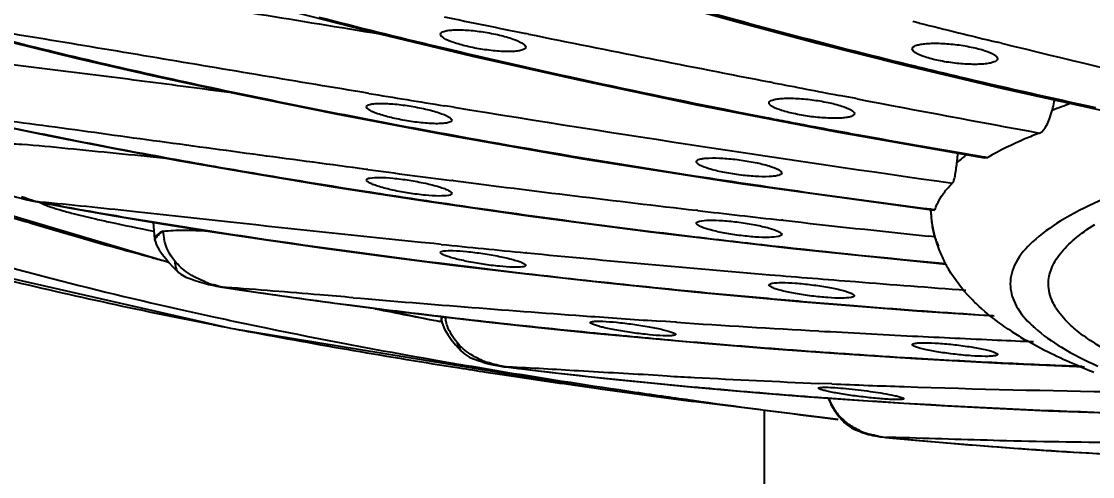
# Model space of a CAD drawing. Header units: millimetres. Extents: x 601 to 1195, y -13 to 407.
# Drawn here: x 751.83 to 757.47, y 296.83 to 299.23 of the extents above; entities that cross this region are included whole.
import ezdxf

# ---------------------------------------------------------------- set-up
doc = ezdxf.new("R2010")
doc.units = ezdxf.units.MM
doc.header["$LTSCALE"] = 0.1
doc.layers.add('DIM', color=3, linetype='Continuous')
doc.styles.get("Standard").update_dxf_attribs({"font": 'arial.ttf'})
doc.dimstyles.new('ISO-25', dxfattribs={"dimtxt": 2.5, "dimasz": 2.5, "dimexe": 1.25, "dimexo": 0.625, "dimtad": 1, "dimlfac": 1.666667, "dimtxsty": 'Standard', "dimcen": 2.5, "dimadec": 0, "dimazin": 0, "dimtfac": 1, "dimtmove": 0, "dimatfit": 3, "dimfxl": 0, "dimarcsym": 0})

# ---------------------------------------------------------------- blocks, each defined once
blk = doc.blocks.new('*D9')
at = {"layer": 'Defpoints', "color": 0}
for p in [(764.7668, 349.8803), (720.0657, 151.3703), (730.4127, 151.3703)]:
    blk.add_point(p, dxfattribs=at)
at = {"layer": 'DIM', "color": 0, "lineweight": -2}
for p, q in [((764.1418, 349.8803), (718.8157, 349.8803)), ((720.0657, 347.3803), (720.0657, 153.8703)), ((729.7877, 151.3703), (718.8157, 151.3703))]:
    blk.add_line(p, q, dxfattribs=at)
at = {"layer": 'DIM', "color": 0}
for points in [[(719.649, 347.3803), (720.4824, 347.3803), (720.0657, 349.8803)], [(719.649, 153.8703), (720.4824, 153.8703), (720.0657, 151.3703)]]:
    blk.add_solid(points, dxfattribs=at)
at = {"layer": 'DIM', "color": 0, "insert": (717.9383, 251.6624), "char_height": 2.5, "attachment_point": 5, "rotation": 90}
blk.add_mtext('330,85', dxfattribs=at)

msp = doc.modelspace()

# ---------------------------------------------------------------- linework, layer by layer
for p, q in [((756.5599, 299.2176), (756.5259, 299.226)), ((753.7139, 299.161), (754.204, 299.0436)), ((754.5, 299.1593), (754.486, 299.1621)), ((756.9797, 299.1146), (756.9736, 299.1161)), ((756.9933, 299.1113), (756.9797, 299.1146)), ((755.7901, 298.9033), (755.7692, 298.9073)), ((756.2184, 298.8208), (756.1372, 298.8364)), ((754.106, 298.7735), (754.0577, 298.7814)), ((755.385, 298.7869), (756.115, 298.6454)), ((756.2331, 298.818), (756.2184, 298.8208)), ((757.4335, 298.7849), (757.4891, 298.7729)), ((753.4837, 298.7386), (754.0761, 298.6266)), ((754.0761, 298.6266), (754.7761, 298.5045)), ((756.115, 298.6454), (756.9048, 298.5067)), ((754.7761, 298.5045), (755.6293, 298.37)), ((756.8528, 298.5213), (756.8906, 298.515)), ((756.8906, 298.515), (756.9059, 298.5124)), ((756.9048, 298.5067), (756.9216, 298.5097)), ((756.9059, 298.5124), (756.9217, 298.5098)), ((753.6516, 298.4455), (753.6443, 298.4464)), ((754.1031, 298.387), (754.0947, 298.3881)), ((753.4801, 298.353), (753.9623, 298.2785)), ((755.6293, 298.37), (756.6395, 298.2309)), ((751.4473, 298.3), (752.6027, 297.9577)), ((751.8291, 298.2927), (751.8554, 298.2861)), ((751.9242, 298.2741), (751.8896, 298.2788)), ((751.9242, 298.2742), (751.8916, 298.2784)), ((755.3922, 298.2297), (755.3842, 298.2306)), ((756.6193, 298.2378), (756.6356, 298.2357)), ((756.6209, 298.2334), (756.6209, 298.2304)), ((756.6212, 298.2236), (756.6209, 298.2299)), ((756.6356, 298.2357), (756.6431, 298.2348)), ((756.6395, 298.2309), (756.6431, 298.2347)), ((752.5202, 298.1678), (752.528, 298.0794)), ((755.8427, 298.1781), (755.8345, 298.179)), ((752.5299, 298.0699), (752.5385, 298.0463)), ((752.5385, 298.0463), (752.552, 298.0218)), ((754.0392, 298.0511), (753.9998, 298.055)), ((756.6431, 298.0906), (756.6069, 298.0945)), ((751.2131, 297.9992), (752.9288, 297.6101)), ((752.5124, 297.9817), (752.5052, 297.9836)), ((753.7465, 297.9873), (754.101, 297.9419)), ((754.4912, 298.0065), (754.4849, 298.0071)), ((752.6246, 297.9328), (752.6442, 297.912)), ((754.101, 297.9419), (754.4882, 297.8954)), ((752.6442, 297.912), (752.6544, 297.9024)), ((752.6544, 297.9024), (752.6546, 297.9022)), ((752.8743, 297.8276), (752.8836, 297.8261)), ((752.8848, 297.8259), (752.8836, 297.8261)), ((752.906, 297.8237), (752.8848, 297.8259)), ((752.8848, 297.8259), (752.9873, 297.8101)), ((755.3913, 297.799), (755.9294, 297.7496)), ((753.7442, 297.7066), (753.9761, 297.6558)), ((755.9294, 297.7496), (756.5481, 297.7005)), ((756.128, 297.7356), (756.2149, 297.7286)), ((753.9761, 297.6558), (754.0443, 297.6444)), ((754.0385, 297.6442), (754.0325, 297.6453)), ((754.0389, 297.6707), (754.04, 297.6581)), ((754.0414, 297.6486), (754.0445, 297.6362)), ((754.0497, 297.6694), (754.2929, 297.6416)), ((755.2754, 297.6409), (755.1969, 297.6462)), ((756.5481, 297.7005), (756.9549, 297.6738)), ((756.8755, 297.6807), (756.9493, 297.6759)), ((752.8175, 297.632), (752.8375, 297.6281)), ((754.0445, 297.6362), (754.0567, 297.605)), ((754.0567, 297.605), (754.0736, 297.5768)), ((754.2929, 297.6416), (754.5501, 297.6137)), ((755.2796, 297.6407), (755.2754, 297.6409)), ((757.1431, 297.6358), (757.1451, 297.6339)), ((754.1426, 297.491), (754.1536, 297.4805)), ((754.1536, 297.4805), (754.1637, 297.472)), ((756.1357, 297.4756), (756.541, 297.4496)), ((754.0003, 297.443), (754.0591, 297.4328)), ((756.541, 297.4496), (756.9909, 297.4253)), ((756.9909, 297.4253), (757.4322, 297.4065)), ((754.3696, 297.4067), (754.38, 297.4054)), ((754.3724, 297.3636), (754.3843, 297.3618)), ((754.3937, 297.4043), (754.38, 297.4054)), ((754.3937, 297.4043), (754.3814, 297.4052)), ((754.3814, 297.4052), (754.4363, 297.3984)), ((755.1438, 297.3209), (755.334, 297.3027)), ((755.2315, 297.3575), (755.1836, 297.3602)), ((756.0993, 297.3158), (756.0296, 297.3187)), ((755.1596, 297.2517), (755.2265, 297.2428)), ((755.9546, 297.2501), (756.1822, 297.2335)), ((755.2263, 297.2428), (756.1324, 297.1299)), ((755.2263, 297.2428), (755.3703, 297.224)), ((756.1822, 297.2335), (756.4226, 297.2174)), ((755.7417, 297.1786), (755.7417, 263.4503)), ((756.065, 297.1372), (756.1317, 297.1289)), ((757.2421, 297.1746), (757.5577, 297.1632)), ((756.1589, 297.1191), (756.1649, 297.1131)), ((756.1649, 297.1131), (756.1651, 297.1129)), ((756.3867, 297.0337), (756.3823, 297.0341)), ((756.3839, 297.034), (756.3826, 297.0341)), ((756.3826, 297.0341), (756.558, 297.0178)), ((756.3886, 297.0338), (756.3839, 297.034))]:
    msp.add_line(p, q)
for points in [[(751.8989, 299.677), (752.1948, 299.579), (752.5197, 299.4804), (752.8785, 299.3786), (753.2747, 299.2724), (753.7139, 299.161)], [(755.2299, 299.3264), (755.6065, 299.2218), (756.0216, 299.1118), (756.483, 298.9958)], [(751.44, 299.2058), (751.7649, 299.1189), (752.1218, 299.0313), (752.5214, 298.9395), (752.9714, 298.8424), (753.4837, 298.7386)], [(754.204, 299.0436), (754.7558, 298.9193), (755.385, 298.7869)], [(756.483, 298.9958), (757.0015, 298.873), (757.5196, 298.758)], [(751.389, 298.749), (751.6838, 298.6826), (751.9824, 298.6207), (752.3069, 298.5573), (752.6608, 298.492), (753.0495, 298.424), (753.4801, 298.353)], [(751.7722, 298.3095), (751.8008, 298.3), (751.8291, 298.2927)], [(751.8554, 298.2861), (751.8796, 298.2808), (751.8896, 298.2788)], [(751.8916, 298.2784), (752.0756, 298.244), (752.315, 298.2019), (752.5659, 298.1602)], [(753.9623, 298.2785), (754.5099, 298.1999), (755.1432, 298.1166)], [(752.5659, 298.1602), (752.8321, 298.118), (753.1157, 298.0753), (753.4194, 298.0318), (753.7465, 297.9873)], [(755.1432, 298.1166), (755.8936, 298.0286), (756.7022, 297.947)], [(752.528, 298.0794), (752.5284, 298.0767), (752.5296, 298.0711), (752.5299, 298.0699)], [(752.552, 298.0218), (752.5684, 297.9991), (752.5865, 297.9768), (752.6054, 297.9546), (752.6246, 297.9328)], [(752.6546, 297.9022), (752.6654, 297.8937), (752.6928, 297.8786), (752.719, 297.8689), (752.742, 297.8614), (752.7647, 297.8531), (752.7884, 297.8459)], [(754.4882, 297.8954), (754.9152, 297.8477), (755.3913, 297.799)], [(752.7884, 297.8459), (752.8114, 297.8404), (752.8331, 297.8355), (752.8542, 297.8312), (752.8743, 297.8276)], [(752.9873, 297.8101), (753.1849, 297.7811), (753.3877, 297.753)], [(753.3877, 297.753), (753.5985, 297.725), (753.8188, 297.6972), (754.0497, 297.6694)], [(754.04, 297.6581), (754.0404, 297.6546), (754.041, 297.6508), (754.0414, 297.6487)], [(752.9288, 297.6101), (754.8773, 297.2902), (755.1614, 297.2521)], [(754.5501, 297.6137), (754.8233, 297.5858), (755.115, 297.5579)], [(754.0736, 297.5768), (754.0925, 297.5502), (754.1147, 297.5222), (754.1426, 297.491)], [(755.115, 297.5579), (755.4282, 297.5302), (755.7668, 297.5026), (756.1357, 297.4756)], [(754.1637, 297.472), (754.1907, 297.4556), (754.215, 297.446), (754.2345, 297.4396), (754.2519, 297.4333), (754.2748, 297.4258), (754.2957, 297.4206)], [(754.2957, 297.4206), (754.3141, 297.4166), (754.3325, 297.4128), (754.3515, 297.4094), (754.3696, 297.4067)], [(754.4363, 297.3984), (754.6079, 297.3781), (754.7818, 297.3585), (754.96, 297.3395), (755.1438, 297.3209)], [(755.334, 297.3027), (755.5317, 297.2848), (755.7382, 297.2673), (755.9546, 297.2501)], [(756.0804, 297.2409), (756.0826, 297.235), (756.0854, 297.2281), (756.0884, 297.2213), (756.0915, 297.2147), (756.0948, 297.2082)], [(756.0948, 297.2082), (756.0982, 297.2017), (756.1018, 297.1952)], [(756.1018, 297.1952), (756.1057, 297.1885), (756.11, 297.1815), (756.1147, 297.1741), (756.1198, 297.1666), (756.1253, 297.1588), (756.1312, 297.151), (756.1375, 297.143), (756.1442, 297.135), (756.1513, 297.127), (756.1589, 297.1191)], [(756.4226, 297.2174), (756.6776, 297.2021), (756.9499, 297.1877), (757.2421, 297.1746)], [(756.1651, 297.1129), (756.1801, 297.0996), (756.2035, 297.0836)], [(756.2035, 297.0836), (756.2244, 297.0736), (756.2398, 297.0679), (756.2482, 297.0648)], [(756.2482, 297.0648), (756.2592, 297.0605), (756.2761, 297.0544)], [(756.2761, 297.0544), (756.2919, 297.0499), (756.3045, 297.0469), (756.3152, 297.0446), (756.3268, 297.0422), (756.3392, 297.0399), (756.3518, 297.0378), (756.3638, 297.0362), (756.3752, 297.0349), (756.3826, 297.0341)], [(756.558, 297.0178), (756.7082, 297.0047), (756.8602, 296.9924), (757.0154, 296.9806), (757.1745, 296.9693), (757.3383, 296.9586), (757.5078, 296.9486)]]:
    msp.add_lwpolyline(points)
for centre, radius, start, end in [((764.6737, 332.4241), 34.4086, 254.08319, 256.26292), ((762.0543, 332.8869), 34.7349, 255.56255, 256.62524), ((796.1974, 504.6934), 209.7211, 258.40764, 258.527942), ((795.9546, 458.8111), 164.3837, 256.134044, 256.282528), ((785.5109, 452.0447), 155.9988, 258.533817, 259.00906), ((763.7169, 339.8523), 41.896, 256.61666, 259.04191), ((792.4566, 444.4127), 149.5666, 256.284133, 256.677808), ((765.2017, 334.5916), 36.6395, 256.26577, 256.69905), ((784.207, 445.347), 149.1753, 259.018428, 259.154185), ((765.4886, 335.8075), 37.8888, 256.69984, 257.72537), ((779.042, 452.6121), 155.8465, 260.625549, 260.774879), ((782.6969, 437.4048), 141.0909, 259.189268, 259.586381), ((758.7057, 295.0527), 3.9761, 109.8004, 111.3036), ((775.6396, 431.5338), 134.4953, 260.786906, 261.919986), ((764.0665, 341.5722), 43.651, 259.02058, 259.17396), ((762.5467, 345.0503), 47.1856, 259.11055, 261.25545), ((764.1239, 341.874), 43.9582, 259.17428, 259.61316), ((764.2254, 342.4289), 44.5222, 259.61344, 260.46833), ((757.2795, 297.8915), 0.7868, 128.5459, 131.4425), ((757.3524, 297.8006), 0.9033, 126.8726, 128.5713), ((769.8913, 422.1219), 124.7381, 262.519421, 262.724648), ((769.2544, 417.1677), 119.7431, 262.730797, 263.348343), ((762.7545, 346.3478), 48.4996, 261.24586, 262.7327), ((761.1245, 346.2635), 48.5133, 261.12056, 261.63771), ((752.0186, 298.766), 0.5006, 247.3021, 248.839), ((752.0238, 298.7801), 0.5157, 248.8641, 255.2638), ((752.0282, 298.7962), 0.5323, 255.2486, 258.7315), ((761.3157, 347.5463), 49.8103, 261.63472, 263.15216), ((755.3129, 309.2918), 11.6484, 251.50839, 252.71455), ((752.3077, 299.2078), 1.0138, 252.0935, 252.5064), ((769.1714, 416.4583), 119.0289, 263.352324, 263.566615), ((756.8426, 298.2354), 0.2217, 181.2989, 183.0422), ((757.2768, 298.2585), 0.6565, 183.0415, 183.6639), ((756.8447, 298.2355), 0.2238, 183.0477, 186.8876), ((757.2705, 298.258), 0.6503, 183.6619, 185.7256), ((769.067, 415.5273), 118.092, 263.570331, 263.943344), ((756.8496, 298.2361), 0.2287, 186.8904, 190.2713), ((757.2573, 298.2565), 0.6369, 185.7108, 195.6514), ((752.8323, 298.1333), 0.2604, 182.8619, 192.3808), ((764.3723, 400.4627), 102.9316, 264.238452, 264.487751), ((761.2982, 347.4025), 49.6654, 263.15246, 263.62409), ((761.2737, 347.182), 49.4436, 263.62383, 264.69372), ((757.2793, 298.2633), 0.6599, 195.6993, 203.0391), ((764.0559, 397.2183), 99.6718, 264.493308, 265.232643), ((757.3131, 298.2776), 0.6967, 203.0331, 206.5249), ((756.9575, 315.0475), 17.6352, 255.40055, 255.68278), ((759.995, 345.4285), 47.8487, 262.83711, 263.38323), ((757.3399, 298.2908), 0.7265, 206.5159, 208.3628), ((757.3549, 298.2989), 0.7436, 208.3585, 209.031), ((757.3615, 298.3025), 0.7511, 209.0308, 209.9928), ((757.365, 298.3045), 0.7551, 209.9925, 210.5643), ((760.1085, 346.3748), 48.8018, 263.37877, 264.89131), ((764.1135, 397.9109), 100.3668, 265.232733, 265.491208), ((752.9844, 298.3471), 0.529, 248.9425, 253.8099), ((752.9902, 298.3663), 0.549, 253.7854, 254.7234), ((752.9942, 298.3818), 0.565, 254.7383, 258.8849), ((752.9975, 298.3979), 0.5815, 258.8734, 260.9423), ((764.146, 398.256), 100.7134, 265.488203, 265.820995), ((762.1657, 399.1485), 101.7416, 265.156494, 265.863713), ((759.9962, 345.1722), 47.594, 264.89715, 265.33818), ((758.8011, 338.1184), 40.7257, 262.61993, 264.39379), ((759.2718, 325.3901), 28.2352, 258.60083, 259.30619), ((759.932, 344.3716), 46.7909, 265.44355, 266.25453), ((757.5684, 297.8952), 0.3385, 211.8464, 213.6656), ((754.151, 297.6333), 0.1124, 160.9666, 163.9001), ((754.3126, 297.7086), 0.2563, 189.1402, 190.5286), ((754.3111, 297.7083), 0.2547, 190.5275, 192.6915), ((760.3292, 374.0385), 76.5645, 265.87906, 266.156433), ((758.805, 328.0886), 31.0396, 258.91558, 259.25862), ((759.5717, 332.1892), 35.2112, 259.2765, 261.11812), ((760.437, 375.7193), 78.2488, 266.220878, 266.771711), ((760.5421, 377.5826), 80.1151, 266.771753, 267.125975), ((757.9718, 299.0142), 1.6957, 236.7148, 239.5592), ((757.5719, 298.065), 0.6067, 225.2855, 227.2779), ((757.6065, 298.1023), 0.6575, 227.2657, 228.309), ((759.1145, 341.0776), 43.7014, 264.36383, 264.95876), ((759.1553, 341.496), 44.1218, 264.95375, 266.5783), ((760.5959, 378.6621), 81.1959, 267.12621, 267.442348), ((760.6207, 379.2127), 81.7471, 267.442248, 267.575924), ((758.0627, 299.1664), 1.873, 239.5212, 239.9778), ((760.0669, 332.076), 35.1603, 260.16162, 260.2963), ((760.2897, 333.3844), 36.4875, 260.29782, 260.68008), ((754.4284, 297.8569), 0.4513, 247.5124, 249.0046), ((754.4399, 297.8871), 0.4837, 249.0138, 251.1433), ((759.0121, 339.2641), 41.8854, 266.59163, 267.20696), ((758.9552, 338.1189), 40.7387, 267.20833, 267.8387), ((760.5106, 337.9481), 41.0461, 261.06446, 261.26169), ((760.6567, 338.8974), 42.0065, 261.26145, 261.3961), ((754.4649, 297.9762), 0.5763, 259.5479, 261.7012), ((760.8167, 336.6131), 39.759, 260.68417, 261.67583), ((754.4659, 297.9826), 0.5829, 261.6988, 262.8859), ((758.0435, 327.1004), 29.9196, 262.99309, 264.61599), ((760.917, 340.6268), 43.7554, 261.41357, 261.90714), ((761.3658, 343.7667), 46.9272, 261.90437, 262.40036), ((759.1098, 368.2967), 71.0451, 266.870686, 266.986167), ((758.666, 333.2138), 36.0645, 264.54272, 264.77118), ((758.6237, 358.7598), 61.4958, 266.971232, 267.582293), ((758.2917, 350.9546), 53.6836, 267.65944, 268.06688), ((761.3894, 340.4429), 43.6313, 261.65977, 261.87465), ((761.557, 341.616), 44.8163, 261.8745, 262.05704), ((758.7605, 334.2453), 37.1002, 264.77096, 264.92795), ((758.79, 334.567), 37.4233, 264.92654, 265.76466), ((758.4045, 354.6681), 57.3988, 268.079435, 269.223042), ((761.9299, 344.3103), 47.5363, 262.06063, 262.91294), ((758.738, 333.8928), 36.7472, 265.76792, 265.88166), ((756.3442, 297.3313), 0.2756, 199.2602, 204.9806), ((756.3425, 297.33), 0.2735, 204.8829, 212.4621), ((758.7241, 333.698), 36.5519, 265.88146, 266.4797), ((758.6801, 332.9437), 35.7962, 266.4758, 268.31287), ((756.3573, 297.3421), 0.2925, 220.5754, 230.1128), ((756.4107, 297.4343), 0.3996, 245.2609, 253.3705), ((756.4369, 297.5455), 0.514, 259.6744, 264.604), ((759.0905, 325.348), 28.4429, 264.54897, 267.10197)]:
    msp.add_arc(centre, radius, start, end)
for points, knots in [([(758.1659, 302.5543), (757.2184, 302.4771), (755.4632, 302.2981), (753.372, 301.9726), (751.9295, 301.6684), (751.0282, 301.4382), (750.255, 301.1963), (749.6088, 300.9439), (749.0896, 300.685), (748.6982, 300.4203), (748.4329, 300.1472), (748.2983, 299.8528), (748.3188, 299.5454), (748.4902, 299.2572), (748.7888, 298.9874), (749.041, 298.8313), (749.1857, 298.7522)], [0, 0, 0, 0, 0.238482, 0.442448, 0.530574, 0.608228, 0.675737, 0.73368, 0.782097, 0.821032, 0.851695, 0.876621, 0.899802, 0.925897, 0.958633, 1, 1, 1, 1]), ([(751.1889, 299.5415), (751.2902, 299.5391), (751.4964, 299.5179), (751.8062, 299.47), (752.1219, 299.4209), (752.4394, 299.37), (752.7577, 299.3174), (753.183, 299.2477), (753.5021, 299.1953), (753.7149, 299.1607)], [0, 0, 0, 0, 0.118996, 0.242801, 0.368104, 0.494061, 0.620353, 0.746827, 1, 1, 1, 1]), ([(751.4384, 299.2123), (751.6132, 299.1618), (751.9715, 299.0707), (752.5162, 298.944), (753.0719, 298.8249), (753.4452, 298.7504), (753.6326, 298.7143)], [0, 0, 0, 0, 0.242528, 0.492617, 0.745508, 1, 1, 1, 1]), ([(753.6568, 298.847), (753.2847, 298.9084), (752.7278, 299.0023), (751.9887, 299.1262), (751.6212, 299.1862), (751.4385, 299.2122)], [0, 0, 0, 0, 0.503219, 0.753706, 1, 1, 1, 1]), ([(754.0351, 299.1587), (754.0351, 299.1663), (754.053, 299.1752), (754.0752, 299.1792), (754.1038, 299.1819), (754.1375, 299.1821), (754.1907, 299.1797), (754.2611, 299.1716), (754.3429, 299.1561), (754.4123, 299.1369), (754.458, 299.1184), (754.4799, 299.1027), (754.4851, 299.0942), (754.4851, 299.0906)], [0, 0, 0, 0, 0.048291, 0.093594, 0.153093, 0.22507, 0.306931, 0.488245, 0.671179, 0.829932, 0.942647, 0.977699, 1, 1, 1, 1]), ([(754.4851, 299.0906), (754.4851, 299.083), (754.4672, 299.0741), (754.445, 299.0701), (754.4164, 299.0673), (754.3827, 299.0671), (754.3294, 299.0694), (754.259, 299.0776), (754.1773, 299.093), (754.1079, 299.1123), (754.0621, 299.1309), (754.0403, 299.1466), (754.0351, 299.1551), (754.0351, 299.1587)], [0, 0, 0, 0, 0.04832, 0.093626, 0.153121, 0.225088, 0.306935, 0.488222, 0.671125, 0.829866, 0.942609, 0.977685, 1, 1, 1, 1]), ([(771.997, 298.2692), (771.9143, 298.3075), (771.7294, 298.381), (771.2898, 298.5203), (770.6168, 298.6741), (769.6784, 298.8267), (768.5901, 298.9511), (767.3847, 299.0435), (766.099, 299.1005), (764.7718, 299.1203), (763.4438, 299.1022), (762.1553, 299.0468), (760.9456, 298.9561), (759.8513, 298.8328), (759.0285, 298.7015), (758.4541, 298.5796), (758.0917, 298.4871), (757.7797, 298.39), (757.5204, 298.2891), (757.3149, 298.1852), (757.164, 298.0783), (757.0661, 297.9668), (757.0403, 297.8811), (757.0403, 297.8428)], [0, 0, 0, 0, 0.017857, 0.038909, 0.090239, 0.152839, 0.225005, 0.304669, 0.389497, 0.476981, 0.564523, 0.649525, 0.729473, 0.802023, 0.865094, 0.892523, 0.916974, 0.938312, 0.95646, 0.971408, 0.98329, 0.992502, 1, 1, 1, 1]), ([(752.9382, 298.8495), (752.7839, 298.8697), (752.553, 298.9001), (752.2461, 298.9393), (752.0184, 298.9687), (751.8298, 298.9907), (751.6804, 299.0076), (751.5701, 299.0209), (751.4616, 299.0357), (751.3549, 299.0488), (751.252, 299.0533), (751.1839, 299.0525), (751.1521, 299.0596)], [0, 0, 0, 0, 0.259581, 0.388352, 0.516094, 0.642466, 0.704943, 0.766786, 0.827836, 0.887637, 0.94575, 1, 1, 1, 1]), ([(756.5235, 299.0814), (756.5235, 299.0895), (756.5408, 299.0997), (756.5634, 299.1052), (756.5919, 299.1093), (756.6257, 299.1112), (756.6789, 299.1111), (756.7495, 299.1057), (756.8314, 299.0929), (756.9009, 299.0755), (756.9467, 299.0578), (756.9685, 299.042), (756.9735, 299.0333), (756.9735, 299.0296)], [0, 0, 0, 0, 0.050623, 0.096391, 0.156062, 0.228033, 0.309778, 0.490621, 0.672696, 0.830243, 0.941917, 0.976952, 1, 1, 1, 1]), ([(756.9735, 299.0296), (756.9735, 299.0215), (756.9562, 299.0113), (756.9336, 299.0058), (756.9051, 299.0016), (756.8714, 298.9998), (756.8181, 298.9998), (756.7476, 299.0052), (756.6656, 299.018), (756.5962, 299.0355), (756.5504, 299.0532), (756.5285, 299.069), (756.5235, 299.0778), (756.5235, 299.0814)], [0, 0, 0, 0, 0.050642, 0.096415, 0.156086, 0.228051, 0.309788, 0.49061, 0.672655, 0.830184, 0.941877, 0.976934, 1, 1, 1, 1]), ([(753.6451, 298.776), (753.6451, 298.7832), (753.6639, 298.79), (753.6851, 298.7929), (753.7138, 298.7945), (753.7473, 298.7939), (753.8005, 298.7905), (753.8708, 298.7816), (753.9525, 298.7661), (754.0219, 298.7477), (754.0677, 298.7304), (754.0896, 298.7164), (754.0951, 298.7087), (754.0951, 298.7055)], [0, 0, 0, 0, 0.045548, 0.09071, 0.150437, 0.222868, 0.305338, 0.488198, 0.672844, 0.832898, 0.945571, 0.979649, 1, 1, 1, 1]), ([(754.0951, 298.7055), (754.0951, 298.6983), (754.0764, 298.6915), (754.0552, 298.6886), (754.0264, 298.6869), (753.9929, 298.6875), (753.9398, 298.6909), (753.8695, 298.6997), (753.7878, 298.7152), (753.7184, 298.7337), (753.6726, 298.751), (753.6507, 298.7651), (753.6451, 298.7728), (753.6451, 298.776)], [0, 0, 0, 0, 0.045575, 0.090738, 0.15046, 0.22288, 0.305335, 0.488166, 0.672782, 0.832828, 0.945532, 0.979634, 1, 1, 1, 1]), ([(755.768, 298.797), (755.768, 298.8046), (755.786, 298.8133), (755.8079, 298.8176), (755.8365, 298.8208), (755.8701, 298.8217), (755.9234, 298.8205), (755.9938, 298.8141), (756.0756, 298.8008), (756.1451, 298.7836), (756.1908, 298.7666), (756.2128, 298.752), (756.218, 298.7438), (756.218, 298.7404)], [0, 0, 0, 0, 0.048225, 0.093762, 0.153541, 0.225834, 0.308043, 0.490098, 0.673542, 0.832185, 0.94402, 0.978399, 1, 1, 1, 1]), ([(756.218, 298.7404), (756.218, 298.7327), (756.2001, 298.724), (756.1781, 298.7197), (756.1495, 298.7164), (756.1159, 298.7155), (756.0627, 298.7167), (755.9922, 298.7231), (755.9104, 298.7364), (755.841, 298.7536), (755.7952, 298.7706), (755.7733, 298.7853), (755.768, 298.7935), (755.768, 298.797)], [0, 0, 0, 0, 0.048248, 0.093789, 0.153565, 0.22585, 0.308048, 0.490077, 0.673489, 0.832119, 0.943979, 0.978382, 1, 1, 1, 1]), ([(757.2612, 298.757), (757.2625, 298.7614), (757.2677, 298.7796), (757.2719, 298.798), (757.2746, 298.8122)], [0, 0, 0, 0, 0.240039, 1, 1, 1, 1]), ([(753.6443, 298.4464), (753.2696, 298.4956), (752.7114, 298.5714), (751.9764, 298.672), (751.6158, 298.7205), (751.4384, 298.7408)], [0, 0, 0, 0, 0.509489, 0.759353, 1, 1, 1, 1]), ([(751.4385, 298.7409), (751.6186, 298.6987), (751.9823, 298.6223), (752.7143, 298.4823), (753.267, 298.3893), (753.6362, 298.3316)], [0, 0, 0, 0, 0.24818, 0.498635, 1, 1, 1, 1]), ([(757.1942, 298.6379), (757.2112, 298.6446), (757.2313, 298.6729), (757.2482, 298.7153), (757.2568, 298.7424), (757.2612, 298.757)], [0, 0, 0, 0, 0.393691, 0.670362, 1, 1, 1, 1]), ([(757.1942, 298.6379), (757.1686, 298.6278), (757.0757, 298.5896), (756.9848, 298.5461), (756.9216, 298.5097)], [0, 0, 0, 0, 0.273767, 1, 1, 1, 1]), ([(751.6089, 298.582), (751.6434, 298.5839), (751.7161, 298.584), (751.8702, 298.5776), (752.0741, 298.5565), (752.3271, 298.532), (752.4989, 298.5147), (752.5859, 298.5058)], [0, 0, 0, 0, 0.105669, 0.222367, 0.47169, 0.732474, 1, 1, 1, 1]), ([(755.3849, 298.4868), (755.3849, 298.494), (755.4035, 298.501), (755.4248, 298.5044), (755.4666, 298.5077), (755.5285, 298.5057), (755.6104, 298.4978), (755.6922, 298.4843), (755.7616, 298.4678), (755.8074, 298.4517), (755.8293, 298.4385), (755.8349, 298.4309), (755.8349, 298.4278)], [0, 0, 0, 0, 0.045924, 0.091318, 0.151269, 0.306603, 0.489956, 0.674828, 0.83456, 0.946404, 0.980007, 1, 1, 1, 1]), ([(756.7588, 298.4813), (756.7593, 298.4852), (756.7613, 298.5017), (756.763, 298.5182), (756.764, 298.5307)], [0, 0, 0, 0, 0.237471, 1, 1, 1, 1]), ([(750.198, 298.4761), (750.3684, 298.3981), (750.7432, 298.2469), (751.6185, 297.9562), (752.3327, 297.7794), (752.8392, 297.6694)], [0, 0, 0, 0, 0.203367, 0.437755, 1, 1, 1, 1]), ([(755.8349, 298.4278), (755.8349, 298.4206), (755.8163, 298.4136), (755.795, 298.4101), (755.7532, 298.4068), (755.6913, 298.4087), (755.6093, 298.4167), (755.5276, 298.4301), (755.4582, 298.4467), (755.4123, 298.4628), (755.3905, 298.4761), (755.3849, 298.4837), (755.3849, 298.4868)], [0, 0, 0, 0, 0.045949, 0.091346, 0.151293, 0.306604, 0.489928, 0.674771, 0.834494, 0.946366, 0.979992, 1, 1, 1, 1]), ([(756.7355, 298.3737), (756.7393, 298.3774), (756.7448, 298.3899), (756.7526, 298.4259), (756.7556, 298.4577), (756.7588, 298.4813)], [0, 0, 0, 0, 0.141195, 0.356252, 1, 1, 1, 1]), ([(753.6451, 298.3904), (753.6451, 298.3929), (753.6513, 298.3987), (753.6738, 298.4034), (753.7196, 298.4052), (753.7888, 298.4004), (753.8704, 298.39), (753.9519, 298.3749), (754.0143, 298.3594), (754.0548, 298.3461), (754.0759, 298.3371), (754.0891, 298.3296), (754.0951, 298.3228), (754.0951, 298.3199)], [0, 0, 0, 0, 0.015849, 0.044969, 0.149788, 0.305453, 0.489509, 0.675461, 0.836371, 0.899788, 0.948697, 0.98169, 1, 1, 1, 1]), ([(754.0951, 298.3199), (754.0951, 298.3174), (754.089, 298.3117), (754.0665, 298.3069), (754.0206, 298.305), (753.9515, 298.3098), (753.8699, 298.3202), (753.7884, 298.3353), (753.726, 298.3508), (753.6855, 298.3642), (753.6644, 298.3732), (753.6512, 298.3807), (753.6451, 298.3876), (753.6451, 298.3904)], [0, 0, 0, 0, 0.015851, 0.044977, 0.149794, 0.30544, 0.489465, 0.675386, 0.836296, 0.899733, 0.948669, 0.981681, 1, 1, 1, 1]), ([(756.6638, 298.2811), (756.6728, 298.2975), (756.6941, 298.3307), (756.721, 298.3593), (756.7355, 298.3737)], [0, 0, 0, 0, 0.47832, 1, 1, 1, 1]), ([(751.9242, 298.2741), (752.1008, 298.2403), (752.4536, 298.1792), (753.1547, 298.069), (753.6797, 297.997), (754.0287, 297.9532)], [0, 0, 0, 0, 0.253455, 0.504397, 1, 1, 1, 1]), ([(753.9998, 298.055), (753.6425, 298.0912), (753.113, 298.1475), (752.4215, 298.2235), (752.0867, 298.2592), (751.9242, 298.2741)], [0, 0, 0, 0, 0.516109, 0.76539, 1, 1, 1, 1]), ([(751.9324, 298.2679), (751.9345, 298.2668), (751.9443, 298.262), (751.9544, 298.2579), (751.9625, 298.2548)], [0, 0, 0, 0, 0.210957, 1, 1, 1, 1]), ([(756.6431, 298.2347), (756.6444, 298.2387), (756.6502, 298.2546), (756.6577, 298.2698), (756.6638, 298.2811)], [0, 0, 0, 0, 0.243774, 1, 1, 1, 1]), ([(751.9625, 298.2548), (751.965, 298.2538), (751.9761, 298.2497), (751.9873, 298.2459), (751.996, 298.2431)], [0, 0, 0, 0, 0.226729, 1, 1, 1, 1]), ([(752.0029, 298.2409), (752.0069, 298.2397), (752.0242, 298.2343), (752.0416, 298.2293), (752.055, 298.2256)], [0, 0, 0, 0, 0.230652, 1, 1, 1, 1]), ([(752.055, 298.2256), (752.0665, 298.2224), (752.1176, 298.2088), (752.1691, 298.1964), (752.209, 298.1872)], [0, 0, 0, 0, 0.226576, 1, 1, 1, 1]), ([(752.5052, 297.9836), (752.448, 297.9985), (752.2292, 298.0568), (752.0116, 298.1197), (751.8518, 298.1695)], [0, 0, 0, 0, 0.261103, 1, 1, 1, 1]), ([(752.209, 298.1872), (752.2336, 298.1815), (752.3383, 298.1579), (752.4435, 298.1364), (752.5241, 298.1209)], [0, 0, 0, 0, 0.235622, 1, 1, 1, 1]), ([(755.3848, 298.1628), (755.3848, 298.1653), (755.3908, 298.1712), (755.4133, 298.1768), (755.4591, 298.1799), (755.5283, 298.1769), (755.61, 298.1686), (755.6918, 298.1555), (755.7611, 298.14), (755.8071, 298.1252), (755.8289, 298.1134), (755.8348, 298.1066), (755.8348, 298.1037)], [0, 0, 0, 0, 0.016217, 0.045643, 0.150848, 0.306848, 0.491188, 0.677116, 0.837532, 0.949008, 0.981715, 1, 1, 1, 1]), ([(755.8348, 298.1037), (755.8348, 298.1012), (755.8288, 298.0953), (755.8063, 298.0897), (755.7605, 298.0866), (755.6913, 298.0894), (755.6096, 298.0978), (755.5278, 298.1109), (755.4585, 298.1264), (755.4125, 298.1413), (755.3908, 298.1531), (755.3848, 298.1599), (755.3848, 298.1628)], [0, 0, 0, 0, 0.016221, 0.045654, 0.150861, 0.306842, 0.491151, 0.67705, 0.837463, 0.948982, 0.981707, 1, 1, 1, 1]), ([(756.6378, 298.1104), (756.6365, 298.1157), (756.6303, 298.1437), (756.6262, 298.1722), (756.6245, 298.1953)], [0, 0, 0, 0, 0.19086, 1, 1, 1, 1]), ([(757.2417, 297.8428), (757.2417, 297.8697), (757.2538, 297.9274), (757.3038, 298.0082), (757.3831, 298.0864), (757.449, 298.1329), (757.4861, 298.1563)], [0, 0, 0, 0, 0.19521, 0.416308, 0.681193, 1, 1, 1, 1]), ([(752.572, 298.1222), (752.5611, 298.1164), (752.5464, 298.1065), (752.5317, 298.0916), (752.5277, 298.0831), (752.528, 298.0794)], [0, 0, 0, 0, 0.588737, 0.823235, 1, 1, 1, 1]), ([(752.5299, 298.0699), (752.5285, 298.075), (752.5346, 298.088), (752.5431, 298.0965), (752.5485, 298.1014)], [0, 0, 0, 0, 0.420262, 1, 1, 1, 1]), ([(752.5485, 298.1014), (752.5502, 298.103), (752.5581, 298.1099), (752.5655, 298.1175), (752.572, 298.1222)], [0, 0, 0, 0, 0.229426, 1, 1, 1, 1]), ([(752.5722, 298.1204), (752.6081, 298.1249), (752.687, 298.1269), (752.7656, 298.1245), (752.808, 298.122)], [0, 0, 0, 0, 0.460347, 1, 1, 1, 1]), ([(756.6431, 298.0906), (756.6427, 298.0918), (756.6408, 298.0983), (756.6391, 298.1049), (756.6378, 298.1104)], [0, 0, 0, 0, 0.175041, 1, 1, 1, 1]), ([(756.6638, 298.0425), (756.6617, 298.0465), (756.6537, 298.062), (756.6471, 298.0783), (756.6431, 298.0906)], [0, 0, 0, 0, 0.256468, 1, 1, 1, 1]), ([(754.0351, 298.0087), (754.0351, 298.0109), (754.0418, 298.0156), (754.0635, 298.0186), (754.1096, 298.0194), (754.1782, 298.0138), (754.2599, 298.0035), (754.3414, 297.9893), (754.404, 297.9752), (754.4445, 297.9633), (754.4658, 297.9553), (754.4786, 297.9491), (754.4851, 297.9432), (754.4851, 297.9407)], [0, 0, 0, 0, 0.014056, 0.042703, 0.147923, 0.304713, 0.490342, 0.677919, 0.83982, 0.90325, 0.951728, 0.983687, 1, 1, 1, 1]), ([(754.4851, 297.9407), (754.4851, 297.9385), (754.4784, 297.9339), (754.4567, 297.9308), (754.4106, 297.9299), (754.3419, 297.9355), (754.2603, 297.9458), (754.1787, 297.96), (754.1162, 297.9742), (754.0757, 297.9861), (754.0544, 297.9941), (754.0416, 298.0003), (754.0351, 298.0062), (754.0351, 298.0087)], [0, 0, 0, 0, 0.01407, 0.042727, 0.147947, 0.304719, 0.490316, 0.677857, 0.839751, 0.903196, 0.951699, 0.983677, 1, 1, 1, 1]), ([(751.3454, 297.9656), (751.4592, 297.9358), (751.9471, 297.8128), (752.4392, 297.7064), (752.8175, 297.632)], [0, 0, 0, 0, 0.233784, 1, 1, 1, 1]), ([(752.6342, 297.9634), (752.635, 297.9513), (752.6378, 297.9299), (752.6472, 297.9088), (752.6544, 297.9024)], [0, 0, 0, 0, 0.556434, 1, 1, 1, 1]), ([(756.8768, 297.7237), (756.8614, 297.738), (756.8005, 297.7974), (756.7474, 297.8653), (756.7148, 297.9206)], [0, 0, 0, 0, 0.246154, 1, 1, 1, 1]), ([(753.5752, 297.7702), (753.5164, 297.7751), (753.293, 297.7937), (753.0695, 297.8125), (752.9047, 297.824)], [0, 0, 0, 0, 0.263164, 1, 1, 1, 1]), ([(752.906, 297.8236), (752.9622, 297.8149), (753.1832, 297.7818), (753.4046, 297.7515), (753.5698, 297.73)], [0, 0, 0, 0, 0.254408, 1, 1, 1, 1]), ([(755.7679, 297.8371), (755.7679, 297.8394), (755.7745, 297.8444), (755.7963, 297.8485), (755.8423, 297.8508), (755.9111, 297.8473), (755.9929, 297.8391), (756.0745, 297.8269), (756.1371, 297.8141), (756.1775, 297.8029), (756.1987, 297.7952), (756.2116, 297.7891), (756.2179, 297.7831), (756.2179, 297.7805)], [0, 0, 0, 0, 0.014708, 0.043695, 0.149199, 0.306151, 0.491815, 0.679083, 0.840299, 0.903351, 0.95153, 0.983379, 1, 1, 1, 1]), ([(756.2179, 297.7805), (756.2179, 297.7782), (756.2114, 297.7732), (756.1896, 297.769), (756.1436, 297.7667), (756.0747, 297.7701), (755.993, 297.7783), (755.9114, 297.7906), (755.8488, 297.8035), (755.8084, 297.8147), (755.7872, 297.8223), (755.7743, 297.8285), (755.7679, 297.8345), (755.7679, 297.8371)], [0, 0, 0, 0, 0.014724, 0.043723, 0.149231, 0.306167, 0.491799, 0.679031, 0.840237, 0.903304, 0.951505, 0.983372, 1, 1, 1, 1]), ([(757.0403, 297.8428), (757.0403, 297.8072), (757.0622, 297.7282), (757.1128, 297.6662), (757.1431, 297.6358)], [0, 0, 0, 0, 0.453715, 1, 1, 1, 1]), ([(757.2809, 297.7166), (757.2746, 297.7267), (757.2532, 297.7656), (757.2417, 297.8104), (757.2417, 297.8428)], [0, 0, 0, 0, 0.269309, 1, 1, 1, 1]), ([(757.0412, 297.5967), (757.0263, 297.6065), (756.9689, 297.6456), (756.9144, 297.689), (756.8764, 297.724)], [0, 0, 0, 0, 0.256792, 1, 1, 1, 1]), ([(757.3925, 297.5958), (757.3815, 297.6048), (757.3425, 297.6382), (757.3073, 297.6766), (757.2867, 297.7076)], [0, 0, 0, 0, 0.27602, 1, 1, 1, 1]), ([(752.8392, 297.6694), (752.9313, 297.6494), (753.3171, 297.5679), (753.7046, 297.4948), (754.0003, 297.443)], [0, 0, 0, 0, 0.238845, 1, 1, 1, 1]), ([(754.041, 297.6534), (754.0411, 297.6561), (754.0418, 297.6599), (754.0427, 297.6635), (754.043, 297.6645)], [0, 0, 0, 0, 0.723874, 1, 1, 1, 1]), ([(754.1226, 297.5343), (754.1012, 297.5596), (754.0778, 297.5988), (754.0651, 297.6414), (754.0626, 297.6523)], [0, 0, 0, 0, 0.747129, 1, 1, 1, 1]), ([(754.8255, 297.6393), (754.8255, 297.6412), (754.8329, 297.6447), (754.8448, 297.6457), (754.8661, 297.6468), (754.9062, 297.6456), (754.9685, 297.6407), (755.0499, 297.6308), (755.1201, 297.6197), (755.1731, 297.6096), (755.2071, 297.6022), (755.2348, 297.5952), (755.2562, 297.5884), (755.2684, 297.5833), (755.2755, 297.5786), (755.2755, 297.5764)], [0, 0, 0, 0, 0.012521, 0.040863, 0.086059, 0.146583, 0.304443, 0.491537, 0.680567, 0.766883, 0.843235, 0.906577, 0.954582, 0.985563, 1, 1, 1, 1]), ([(755.2755, 297.5764), (755.2755, 297.5744), (755.2681, 297.5709), (755.2562, 297.5699), (755.235, 297.5688), (755.1948, 297.57), (755.1325, 297.5748), (755.0512, 297.5847), (754.981, 297.5958), (754.9279, 297.6059), (754.894, 297.6134), (754.8662, 297.6204), (754.8448, 297.6272), (754.8326, 297.6323), (754.8255, 297.6371), (754.8255, 297.6393)], [0, 0, 0, 0, 0.012533, 0.040881, 0.08608, 0.146604, 0.304458, 0.491546, 0.680536, 0.766836, 0.843183, 0.906536, 0.95456, 0.985556, 1, 1, 1, 1]), ([(757.1692, 297.6113), (757.2125, 297.5727), (757.3201, 297.4981), (757.4362, 297.4393), (757.5017, 297.4095)], [0, 0, 0, 0, 0.446471, 1, 1, 1, 1]), ([(757.5216, 297.5078), (757.5095, 297.5149), (757.465, 297.542), (757.4221, 297.5719), (757.3925, 297.5958)], [0, 0, 0, 0, 0.268982, 1, 1, 1, 1]), ([(754.1226, 297.5343), (754.1244, 297.5288), (754.1316, 297.5093), (754.1424, 297.4905), (754.1536, 297.4805)], [0, 0, 0, 0, 0.279636, 1, 1, 1, 1]), ([(756.5235, 297.5231), (756.5235, 297.5251), (756.5305, 297.5293), (756.5428, 297.5311), (756.5639, 297.5331), (756.6042, 297.5334), (756.6666, 297.5305), (756.7481, 297.5228), (756.8299, 297.5117), (756.8925, 297.5003), (756.933, 297.4905), (756.9542, 297.4838), (756.9667, 297.4787), (756.9735, 297.4735), (756.9735, 297.4712)], [0, 0, 0, 0, 0.013418, 0.04211, 0.087453, 0.14804, 0.305917, 0.492817, 0.681283, 0.843107, 0.906087, 0.953879, 0.984922, 1, 1, 1, 1]), ([(757.4816, 297.376), (757.4495, 297.3887), (757.3281, 297.4389), (757.2094, 297.4963), (757.1256, 297.5447)], [0, 0, 0, 0, 0.262847, 1, 1, 1, 1]), ([(756.9735, 297.4712), (756.9735, 297.4691), (756.9665, 297.465), (756.9541, 297.4632), (756.933, 297.4611), (756.8927, 297.4607), (756.8303, 297.4636), (756.7488, 297.4713), (756.6671, 297.4824), (756.6045, 297.4939), (756.564, 297.5037), (756.5428, 297.5104), (756.5303, 297.5156), (756.5235, 297.5207), (756.5235, 297.5231)], [0, 0, 0, 0, 0.013435, 0.042138, 0.087488, 0.148077, 0.30595, 0.492845, 0.681269, 0.843069, 0.906056, 0.953864, 0.98492, 1, 1, 1, 1]), ([(755.1836, 297.3602), (755.0437, 297.3679), (754.7801, 297.3832), (754.5164, 297.3988), (754.3926, 297.4045)], [0, 0, 0, 0, 0.53046, 1, 1, 1, 1]), ([(756.0289, 297.2933), (756.0289, 297.2944), (756.0333, 297.2965), (756.0405, 297.2973), (756.0535, 297.2983), (756.0788, 297.2981), (756.1199, 297.2962), (756.155, 297.2932), (756.1747, 297.2914)], [0, 0, 0, 0, 0.023536, 0.07706, 0.163061, 0.28029, 0.597122, 1, 1, 1, 1]), ([(756.4789, 297.2379), (756.4789, 297.2362), (756.4709, 297.234), (756.4599, 297.2332), (756.4384, 297.2328), (756.4113, 297.2338), (756.3777, 297.2358), (756.325, 297.2402), (756.2548, 297.2478), (756.1845, 297.2574), (756.1313, 297.2661), (756.0973, 297.2723), (756.0697, 297.2782), (756.0481, 297.2837), (756.0365, 297.2878), (756.0289, 297.2913), (756.0289, 297.2933)], [0, 0, 0, 0, 0.011326, 0.039514, 0.084826, 0.145654, 0.219806, 0.304522, 0.492969, 0.683215, 0.769899, 0.846352, 0.909545, 0.957068, 0.987207, 1, 1, 1, 1]), ([(756.1747, 297.2914), (756.2169, 297.2874), (756.2966, 297.2779), (756.376, 297.2655), (756.413, 297.2582)], [0, 0, 0, 0, 0.528683, 1, 1, 1, 1]), ([(756.413, 297.2582), (756.4224, 297.2563), (756.4385, 297.2529), (756.4599, 297.2475), (756.4713, 297.2433), (756.4789, 297.2399), (756.4789, 297.2379)], [0, 0, 0, 0, 0.411276, 0.720581, 0.916587, 1, 1, 1, 1]), ([(756.1351, 297.1518), (756.1373, 297.1481), (756.146, 297.1343), (756.1563, 297.1214), (756.1649, 297.1131)], [0, 0, 0, 0, 0.268022, 1, 1, 1, 1]), ([(756.2435, 297.0713), (756.237, 297.0743), (756.2109, 297.0873), (756.1865, 297.1036), (756.1697, 297.1176)], [0, 0, 0, 0, 0.2463, 1, 1, 1, 1]), ([(756.4761, 297.0318), (756.4683, 297.032), (756.4391, 297.0328), (756.4099, 297.0335), (756.3885, 297.0338)], [0, 0, 0, 0, 0.268085, 1, 1, 1, 1]), ([(757.6516, 297.0056), (757.441, 297.0071), (757.0491, 297.013), (756.6574, 297.0268), (756.4761, 297.0318)], [0, 0, 0, 0, 0.537391, 1, 1, 1, 1])]:
    msp.add_open_spline(points, degree=3, knots=knots)
for points in [[(751.8896, 298.2788), (751.8751, 298.2817), (751.8608, 298.2858), (751.847, 298.2914)], [(751.9249, 298.2721), (751.9274, 298.2706), (751.9299, 298.2692), (751.9324, 298.2679)], [(752.6342, 297.9634), (752.6073, 297.9962), (752.5871, 298.0361), (752.5779, 298.0775)], [(752.7026, 297.9013), (752.6772, 297.9187), (752.6537, 297.9395), (752.6342, 297.9634)], [(752.7943, 297.8535), (752.7621, 297.8659), (752.731, 297.8817), (752.7026, 297.9013)], [(752.8836, 297.8261), (752.8694, 297.8284), (752.8553, 297.8323), (752.842, 297.838)], [(754.04, 297.6581), (754.0396, 297.6625), (754.0407, 297.6671), (754.0424, 297.6712)], [(754.041, 297.6536), (754.0404, 297.655), (754.0401, 297.6565), (754.04, 297.6581)], [(754.0414, 297.6487), (754.0411, 297.6502), (754.041, 297.6518), (754.041, 297.6534)], [(754.1921, 297.4732), (754.1663, 297.49), (754.1424, 297.5106), (754.1226, 297.5343)], [(754.2557, 297.4399), (754.2336, 297.449), (754.2122, 297.4601), (754.1921, 297.4732)], [(754.3604, 297.4094), (754.3344, 297.4142), (754.3086, 297.4208), (754.2836, 297.4294)], [(756.1351, 297.1518), (756.1266, 297.1617), (756.1187, 297.1722), (756.1117, 297.1832)], [(756.3448, 297.0398), (756.3285, 297.0428), (756.3123, 297.0466), (756.2964, 297.0514)]]:
    msp.add_open_spline(points, degree=3)

# ---------------------------------------------------------------- dimensions: what is measured, and where the dimension line sits
at = {"layer": 'DIM'}
dim = msp.add_linear_dim(base=(720.0657, 151.3703), p1=(764.7668, 349.8803), p2=(730.4127, 151.3703), angle=90, dimstyle='ISO-25', dxfattribs=at)
dim.commit()
dim.dimension.update_dxf_attribs({"geometry": '*D9', "text_midpoint": (720.0657, 251.6624), "dimtype": 160})

doc.saveas('drawing.dxf')
